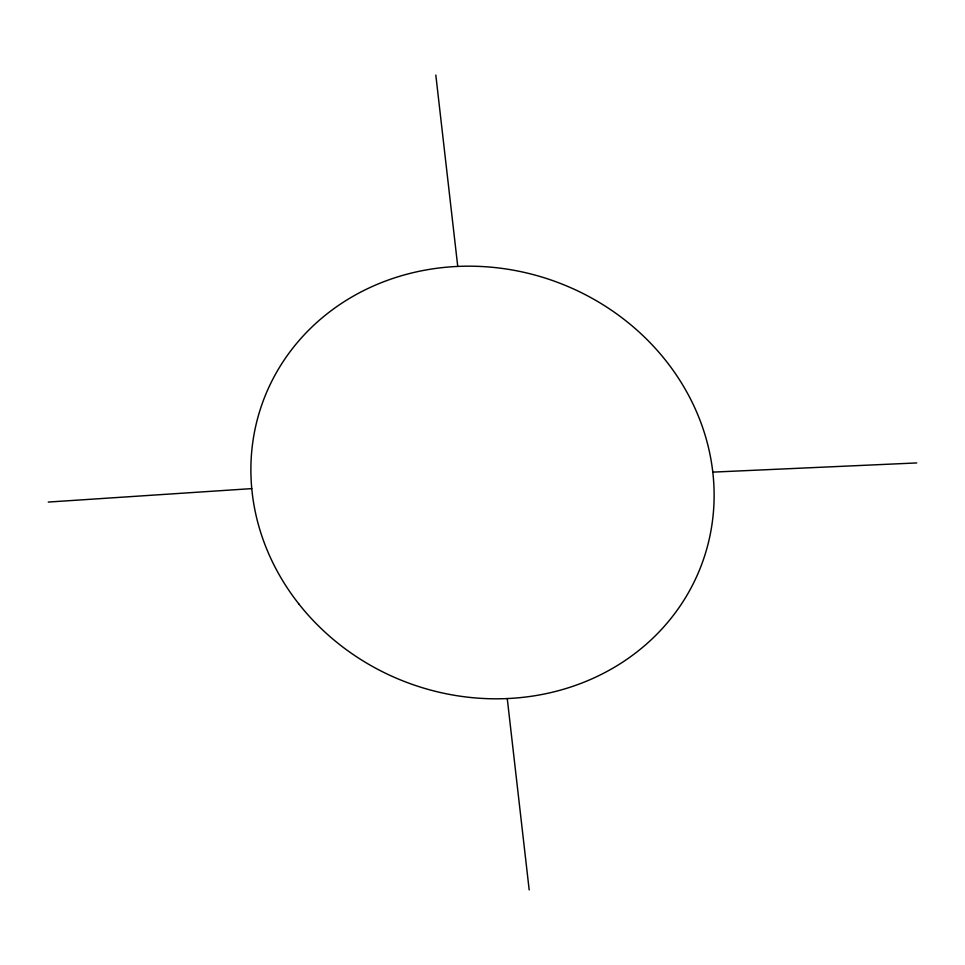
<?xml version="1.0" encoding="UTF-8"?>
<svg xmlns="http://www.w3.org/2000/svg" width="965" height="965" viewBox="0 0 965 965"><rect width="100%" height="100%" fill="white"/><g stroke="black" fill="none" stroke-linecap="round" stroke-linejoin="round"><path stroke-width="1.45" d="M48.25 502.065L251.769 488.616M712.797 472.126L916.75 462.935M435.818 75.077L457.748 266.437M507.252 698.563L529.182 889.923M298.74 603.813A233.988 213.76 20.4 0 0 696.489 576.937A233.988 213.76 20.4 0 0 452.271 266.738A233.988 213.76 20.4 0 0 298.74 603.813"/></g></svg>
